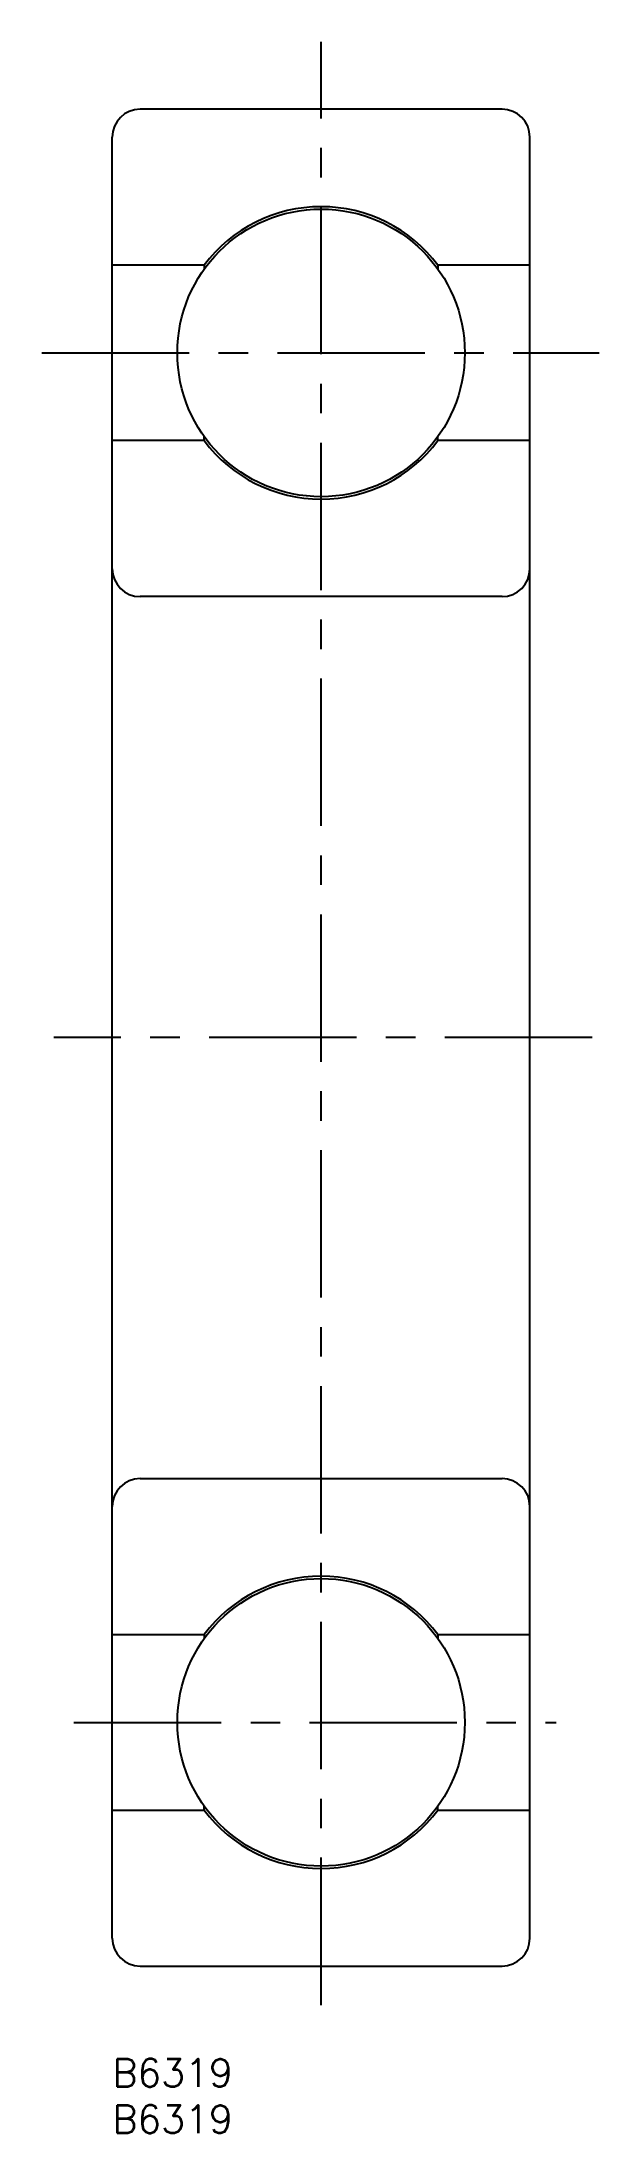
# Model space of a CAD drawing. Extents: x -8 to 52, y -8 to 217.
import ezdxf

# ---------------------------------------------------------------- set-up
doc = ezdxf.new("R2010")
doc.units = 0
doc.header["$LTSCALE"] = 0.5
doc.linetypes.add('CENTER', pattern=[50.8, 31.75, -6.35, 6.35, -6.35])
for name, color, linetype in [('MSM_CENTER', 1, 'CENTER'), ('MSM_CONTINUOUS', 7, 'CONTINUOUS'), ('MSM_PART_NUMBER', 7, 'CONTINUOUS')]:
    doc.layers.add(name, color=color, linetype=linetype)
doc.styles.get("Standard").update_dxf_attribs({"font": 'txt.shx', "height": 3, "bigfont": 'bigfont.shx'})

msp = doc.modelspace()

# ---------------------------------------------------------------- linework, layer by layer
at = {"layer": 'MSM_CENTER'}
for p, q in [((22.5, 5.8), (22.5, 217.25)), ((-7.6, 183.75), (52.47, 183.75)), ((51.72, 110), (-6.3, 110)), ((-4.13, 36.25), (47.83, 36.25))]:
    msp.add_line(p, q, dxfattribs=at)
at = {"layer": 'MSM_CONTINUOUS'}
for p, q in [((42, 210), (3, 210)), ((0, 13), (0, 207)), ((45, 13), (45, 207)), ((9.9, 193.2), (0, 193.2)), ((9.9, 193.2), (9.9, 192.76)), ((45, 193.2), (35.1, 193.2)), ((35.1, 193.2), (35.1, 192.76)), ((9.9, 174.3), (0, 174.3)), ((9.9, 174.3), (9.9, 174.74)), ((35.1, 174.3), (35.1, 174.74)), ((45, 174.3), (35.1, 174.3)), ((42, 157.5), (3, 157.5)), ((3, 62.5), (42, 62.5)), ((0, 45.7), (9.9, 45.7)), ((9.9, 45.7), (9.9, 45.26)), ((35.1, 45.7), (45, 45.7)), ((35.1, 45.7), (35.1, 45.26)), ((9.9, 26.8), (9.9, 27.24)), ((35.1, 26.8), (35.1, 27.24)), ((0, 26.8), (9.9, 26.8)), ((35.1, 26.8), (45, 26.8)), ((3, 10), (42, 10))]:
    msp.add_line(p, q, dxfattribs=at)
for centre in [(22.5, 183.75), (22.5, 36.25)]:
    msp.add_circle(centre, 15.49, dxfattribs=at)
for centre, radius, start, end in [((3, 207), 3, 90, 180), ((42, 207), 3, 0, 90), ((22.5, 183.75), 15.75, 36.8699, 143.1301), ((22.5, 183.75), 15.75, 216.8699, 323.1301), ((3, 160.5), 3, 180, 270), ((42, 160.5), 3, 270, 0), ((3, 59.5), 3, 90, 180), ((42, 59.5), 3, 0, 90), ((22.5, 36.25), 15.75, 36.8699, 143.1301), ((22.5, 36.25), 15.75, 216.8699, 323.1301), ((3, 13), 3, 180, 270), ((42, 13), 3, 270, 0)]:
    msp.add_arc(centre, radius, start, end, dxfattribs=at)

# ---------------------------------------------------------------- texts
at = {"layer": 'MSM_PART_NUMBER'}
for p in [(0, -3), (0, -8)]:
    msp.add_text('B6319', height=3, dxfattribs=at).set_placement(p)

doc.saveas('drawing.dxf')
